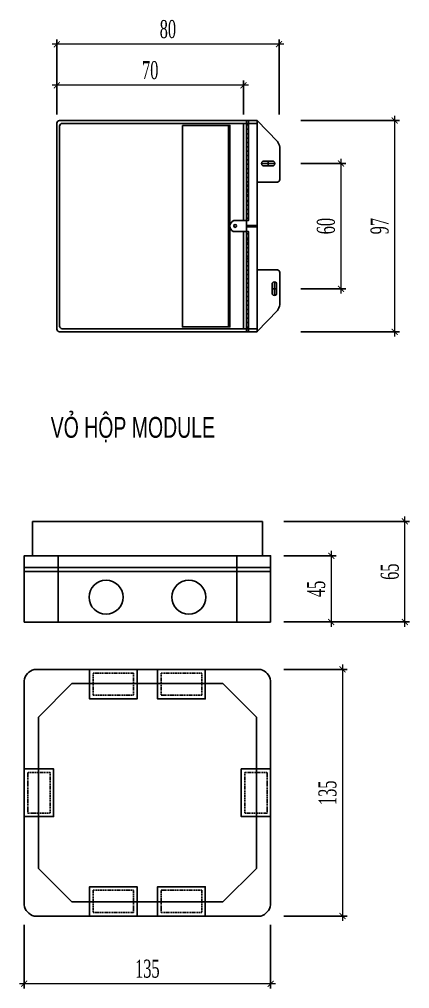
# Model space of a CAD drawing. Extents: x 98805 to 162655, y 54166 to 102415.
# Drawn here: x 154205 to 162655, y 57835 to 78805 of the extents above; entities that cross this region are included whole.
import ezdxf

# ---------------------------------------------------------------- set-up
doc = ezdxf.new("R2010")
doc.units = 0
doc.header["$LTSCALE"] = 100
doc.header["$MEASUREMENT"] = 0
doc.linetypes.add('DASHED2', pattern=[0.375, 0.25, -0.125])
doc.layers.get('Defpoints').update_dxf_attribs({"color": 8})
doc.layers.add('DIM', color=7, linetype='Continuous', lineweight=13)
doc.layers.add('text PCCC', color=142, linetype='Continuous', lineweight=18)
doc.layers.add('FIRE-C', color=200, linetype='Continuous')
doc.layers.add('FIRE-TBI', color=150, linetype='Continuous')
doc.styles.add('VNBT', font='vnshxh.shx', dxfattribs={"width": 0.7, "height": 300})
doc.styles.add('VNTIMEH-SHX', font='vntimeh.shx', dxfattribs={"width": 0.6})
doc.dimstyles.new('1-130A1', dxfattribs={"dimscale": 130, "dimtxt": 2.7, "dimasz": 1.5, "dimexe": 1.5, "dimexo": 0, "dimgap": 1, "dimtad": 1, "dimdec": 0, "dimdsep": 46, "dimtxsty": 'VNTIMEH-SHX', "dimblk1": 'ARCHTICK', "dimblk2": 'ARCHTICK', "dimsah": 1, "dimcen": 0, "dimdle": 1.5, "dimclrd": 9, "dimclre": 9, "dimclrt": 2, "dimadec": 0, "dimazin": 0, "dimtfac": 1, "dimtdec": 0, "dimtix": 1, "dimtmove": 2, "dimatfit": 3, "dimldrblk": 'DOTSMALL', "dimfxl": 0, "dimtolj": 1, "dimlwd": -1, "dimarcsym": 0})

# ---------------------------------------------------------------- blocks, each defined once
blk = doc.blocks.new('_ARCHTICK')
at = {"color": 0, "linetype": 'ByBlock', "const_width": 0.15}
blk.add_lwpolyline([(-0.5, -0.5), (0.5, 0.5)], dxfattribs=at)
blk = doc.blocks.new('*D15')
at = {"layer": 'Defpoints', "color": 0}
for p in [(160299, 76616), (160299, 72047), (162331, 72047)]:
    blk.add_point(p, dxfattribs=at)
at = {"layer": 'DIM', "color": 9, "lineweight": -2}
for p, q in [((160299, 76616), (162435, 76616)), ((160299, 72047), (162435, 72047))]:
    blk.add_line(p, q, dxfattribs=at)
at = {"layer": 'DIM', "color": 9}
blk.add_line((162331, 76720), (162331, 71943), dxfattribs=at)
at = {"layer": 'DIM', "color": 9, "xscale": 130, "yscale": 130, "zscale": 130}
for p, rotation in [((162331, 76616), 90), ((162331, 72047), 270)]:
    blk.add_blockref('_ARCHTICK', p, dxfattribs=dict(at, rotation=rotation))
at = {"layer": 'DIM', "color": 142, "insert": (162006, 74331), "char_height": 325, "attachment_point": 5, "rotation": 90, "style": 'VNTIMEH-SHX'}
blk.add_mtext('\\A1;{\\H1.2x;97}', dxfattribs=at)
blk = doc.blocks.new('_DotSmall')
at = {"color": 0, "linetype": 'ByBlock', "const_width": 0.5}
blk.add_lwpolyline([(-0.0625, 0, 1), (0.0625, 0, 1)], format="xyb", close=True, dxfattribs=at)
blk = doc.blocks.new('*D16')
at = {"layer": 'Defpoints', "color": 0}
for p in [(160299, 75687), (160299, 72978), (161169, 72978)]:
    blk.add_point(p, dxfattribs=at)
at = {"layer": 'DIM', "color": 9}
blk.add_line((161169, 75791), (161169, 72874), dxfattribs=at)
at = {"layer": 'DIM', "color": 9, "lineweight": -2}
for p, q in [((160299, 75687), (161273, 75687)), ((160299, 72978), (161273, 72978))]:
    blk.add_line(p, q, dxfattribs=at)
at = {"layer": 'DIM', "color": 9, "xscale": 130, "yscale": 130, "zscale": 130}
for p, rotation in [((161169, 75687), 90), ((161169, 72978), 270)]:
    blk.add_blockref('_ARCHTICK', p, dxfattribs=dict(at, rotation=rotation))
at = {"layer": 'DIM', "color": 142, "insert": (160844, 74332), "char_height": 325, "attachment_point": 5, "rotation": 90, "style": 'VNTIMEH-SHX'}
blk.add_mtext('\\A1;{\\H1.2x;60}', dxfattribs=at)
blk = doc.blocks.new('*D17')
at = {"layer": 'Defpoints', "color": 0}
for p in [(155016, 78267), (155016, 76750), (159827, 76750)]:
    blk.add_point(p, dxfattribs=at)
at = {"layer": 'DIM', "color": 9}
blk.add_line((159931, 78267), (154912, 78267), dxfattribs=at)
at = {"layer": 'DIM', "color": 9, "lineweight": -2}
for p, q in [((155016, 76750), (155016, 78371)), ((159827, 76750), (159827, 78371))]:
    blk.add_line(p, q, dxfattribs=at)
at = {"layer": 'DIM', "color": 9, "xscale": 130, "yscale": 130, "zscale": 130, "rotation": 180}
blk.add_blockref('_ARCHTICK', (155016, 78267), dxfattribs=at)
at = {"layer": 'DIM', "color": 9, "xscale": 130, "yscale": 130, "zscale": 130}
blk.add_blockref('_ARCHTICK', (159827, 78267), dxfattribs=at)
at = {"layer": 'DIM', "color": 142, "insert": (157421, 78592), "char_height": 325, "attachment_point": 5, "style": 'VNTIMEH-SHX'}
blk.add_mtext('\\A1;{\\H1.2x;80}', dxfattribs=at)
blk = doc.blocks.new('*D18')
at = {"layer": 'Defpoints', "color": 0}
for p in [(155016, 77379), (155016, 76750), (159060, 76750)]:
    blk.add_point(p, dxfattribs=at)
at = {"layer": 'DIM', "color": 9}
blk.add_line((159164, 77379), (154912, 77379), dxfattribs=at)
at = {"layer": 'DIM', "color": 9, "lineweight": -2}
for p, q in [((155016, 76750), (155016, 77483)), ((159060, 76750), (159060, 77483))]:
    blk.add_line(p, q, dxfattribs=at)
at = {"layer": 'DIM', "color": 9, "xscale": 130, "yscale": 130, "zscale": 130, "rotation": 180}
blk.add_blockref('_ARCHTICK', (155016, 77379), dxfattribs=at)
at = {"layer": 'DIM', "color": 9, "xscale": 130, "yscale": 130, "zscale": 130}
blk.add_blockref('_ARCHTICK', (159060, 77379), dxfattribs=at)
at = {"layer": 'DIM', "color": 142, "insert": (157038, 77704), "char_height": 325, "attachment_point": 5, "style": 'VNTIMEH-SHX'}
blk.add_mtext('\\A1;{\\H1.2x;70}', dxfattribs=at)
blk = doc.blocks.new('*D19')
at = {"layer": 'Defpoints', "color": 0}
for p in [(159934, 67943), (162551, 67943), (159934, 65767)]:
    blk.add_point(p, dxfattribs=at)
at = {"layer": 'DIM', "color": 9, "lineweight": -2}
for p, q in [((159934, 67943), (162655, 67943)), ((159934, 65767), (162655, 65767))]:
    blk.add_line(p, q, dxfattribs=at)
at = {"layer": 'DIM', "color": 9}
blk.add_line((162551, 65663), (162551, 68047), dxfattribs=at)
at = {"layer": 'DIM', "color": 9, "xscale": 130, "yscale": 130, "zscale": 130}
for p, rotation in [((162551, 67943), 90), ((162551, 65767), 270)]:
    blk.add_blockref('_ARCHTICK', p, dxfattribs=dict(at, rotation=rotation))
at = {"layer": 'DIM', "color": 142, "insert": (162226, 66855), "char_height": 325, "attachment_point": 5, "rotation": 90, "style": 'VNTIMEH-SHX'}
blk.add_mtext('\\A1;{\\H1.2x;65}', dxfattribs=at)
blk = doc.blocks.new('*D20')
at = {"layer": 'Defpoints', "color": 0}
for p in [(159934, 67200), (159934, 65767), (160958, 65767)]:
    blk.add_point(p, dxfattribs=at)
at = {"layer": 'DIM', "color": 9, "lineweight": -2}
for p, q in [((159934, 67200), (161062, 67200)), ((159934, 65767), (161062, 65767))]:
    blk.add_line(p, q, dxfattribs=at)
at = {"layer": 'DIM', "color": 9}
blk.add_line((160958, 67304), (160958, 65663), dxfattribs=at)
at = {"layer": 'DIM', "color": 9, "xscale": 130, "yscale": 130, "zscale": 130}
for p, rotation in [((160958, 67200), 90), ((160958, 65767), 270)]:
    blk.add_blockref('_ARCHTICK', p, dxfattribs=dict(at, rotation=rotation))
at = {"layer": 'DIM', "color": 142, "insert": (160633, 66483), "char_height": 325, "attachment_point": 5, "rotation": 90, "style": 'VNTIMEH-SHX'}
blk.add_mtext('\\A1;{\\H1.2x;45}', dxfattribs=at)
blk = doc.blocks.new('*D21')
at = {"layer": 'Defpoints', "color": 0}
for p in [(154309, 59213), (159646, 59213), (154309, 57939)]:
    blk.add_point(p, dxfattribs=at)
at = {"layer": 'DIM', "color": 9, "lineweight": -2}
for p, q in [((154309, 59213), (154309, 57835)), ((159646, 59213), (159646, 57835))]:
    blk.add_line(p, q, dxfattribs=at)
at = {"layer": 'DIM', "color": 9}
blk.add_line((159750, 57939), (154205, 57939), dxfattribs=at)
at = {"layer": 'DIM', "color": 9, "xscale": 130, "yscale": 130, "zscale": 130, "rotation": 180}
blk.add_blockref('_ARCHTICK', (154309, 57939), dxfattribs=at)
at = {"layer": 'DIM', "color": 9, "xscale": 130, "yscale": 130, "zscale": 130}
blk.add_blockref('_ARCHTICK', (159646, 57939), dxfattribs=at)
at = {"layer": 'DIM', "color": 142, "insert": (156977, 58264), "char_height": 325, "attachment_point": 5, "style": 'VNTIMEH-SHX'}
blk.add_mtext('\\A1;{\\H1.2x;135}', dxfattribs=at)
blk = doc.blocks.new('*D22')
at = {"layer": 'Defpoints', "color": 0}
for p in [(159934, 64740), (159934, 59404), (161202, 59404)]:
    blk.add_point(p, dxfattribs=at)
at = {"layer": 'DIM', "color": 9}
blk.add_line((161202, 64844), (161202, 59300), dxfattribs=at)
at = {"layer": 'DIM', "color": 9, "lineweight": -2}
for p, q in [((159934, 64740), (161306, 64740)), ((159934, 59404), (161306, 59404))]:
    blk.add_line(p, q, dxfattribs=at)
at = {"layer": 'DIM', "color": 9, "xscale": 130, "yscale": 130, "zscale": 130}
for p, rotation in [((161202, 64740), 90), ((161202, 59404), 270)]:
    blk.add_blockref('_ARCHTICK', p, dxfattribs=dict(at, rotation=rotation))
at = {"layer": 'DIM', "color": 142, "insert": (160877, 62072), "char_height": 325, "attachment_point": 5, "rotation": 90, "style": 'VNTIMEH-SHX'}
blk.add_mtext('\\A1;{\\H1.2x;135}', dxfattribs=at)

msp = doc.modelspace()

# ---------------------------------------------------------------- linework, layer by layer
at = {"layer": 'FIRE-C', "color": 7}
for p, q in [((158732.9, 76510.3), (158732.9, 72152.6)), ((159121, 76521.4), (159163.1, 76521.4)), ((159121, 76426.6), (159163.1, 76426.6)), ((159121, 76331.9), (159163.1, 76331.9)), ((159121, 76237.2), (159163.1, 76237.2)), ((159121, 76142.4), (159163.1, 76142.4)), ((159121, 76047.7), (159163.1, 76047.7)), ((159121, 75953), (159163.1, 75953)), ((159121, 75858.2), (159163.1, 75858.2)), ((159121, 75763.5), (159163.1, 75763.5)), ((159592.1, 75736), (159592.1, 75637.7)), ((159121, 75668.8), (159163.1, 75668.8)), ((159121, 75574), (159163.1, 75574)), ((159738.1, 75686.8), (159446, 75686.8)), ((159121, 75479.3), (159163.1, 75479.3)), ((159121, 75384.5), (159163.1, 75384.5)), ((159121, 75289.8), (159163.1, 75289.8)), ((159121, 75218.1), (159163.1, 75218.1)), ((159121, 75195.1), (159163.1, 75195.1)), ((159121, 75123.3), (159163.1, 75123.3)), ((159121, 75100.3), (159163.1, 75100.3)), ((159121, 75074.7), (159163.1, 75074.7)), ((159121, 75005.6), (159163.1, 75005.6)), ((159121, 74979.9), (159163.1, 74979.9)), ((159121, 74885.2), (159163.1, 74885.2)), ((159121, 74867.3), (159163.1, 74867.3)), ((159121, 74787.9), (159163.1, 74787.9)), ((159121, 74693.1), (159163.1, 74693.1)), ((159121, 74598.4), (159163.1, 74598.4)), ((159121, 74503.7), (159163.1, 74503.7)), ((159121, 74166.7), (159163.1, 74166.7)), ((159121, 74071.9), (159163.1, 74071.9)), ((159121, 74036.1), (159163.1, 74036.1)), ((159121, 73977.2), (159163.1, 73977.2)), ((159121, 73941.3), (159163.1, 73941.3)), ((159121, 73861.9), (159163.1, 73861.9)), ((159121, 73767.2), (159163.1, 73767.2)), ((159121, 73682.7), (159163.1, 73682.7)), ((159121, 73672.5), (159163.1, 73672.5)), ((159121, 73664.7), (159163.1, 73664.7)), ((159121, 73623.8), (159163.1, 73623.8)), ((159121, 73570), (159163.1, 73570)), ((159121, 73475.3), (159163.1, 73475.3)), ((159121, 73380.5), (159163.1, 73380.5)), ((159121, 73285.8), (159163.1, 73285.8)), ((159121, 73191.1), (159163.1, 73191.1)), ((159121, 73096.3), (159163.1, 73096.3)), ((159121, 73001.6), (159163.1, 73001.6)), ((159677.7, 72977.5), (159776, 72977.5)), ((159726.9, 73123.6), (159726.9, 72831.5)), ((159121, 72906.8), (159163.1, 72906.8)), ((159121, 72812.1), (159163.1, 72812.1)), ((159121, 72717.4), (159163.1, 72717.4)), ((159121, 72622.6), (159163.1, 72622.6)), ((159121, 72527.9), (159163.1, 72527.9)), ((159121, 72433.2), (159163.1, 72433.2)), ((159121, 72338.4), (159163.1, 72338.4)), ((159121, 72243.7), (159163.1, 72243.7)), ((159121, 72149), (159163.1, 72149)), ((154309.3, 66947.6), (159645.6, 66947.6)), ((154309.3, 66860.5), (159645.6, 66860.5))]:
    msp.add_line(p, q, dxfattribs=at)
at = {"layer": 'FIRE-C', "color": 7, "elevation": 0}
for points in [[(159121, 76616.1), (159163.1, 76616.1), (159163.1, 74451.3), (159121, 74451.3)], [(157736.6, 76510.3), (158764.6, 76510.3), (158764.6, 72152.6), (157736.6, 72152.6)], [(159121, 72054.2), (159163.1, 72054.2), (159163.1, 74219.1), (159121, 74219.1)], [(155725.3, 64740.2), (156755.7, 64740.2), (156755.7, 64103.5), (155725.3, 64103.5)], [(158229.6, 64740.2), (157199.2, 64740.2), (157199.2, 64103.5), (158229.6, 64103.5)], [(154309.3, 62587.2), (154309.3, 61556.8), (154946, 61556.8), (154946, 62587.2)], [(159645.6, 62587.2), (159645.6, 61556.8), (159008.9, 61556.8), (159008.9, 62587.2)], [(155725.3, 59403.9), (156755.7, 59403.9), (156755.7, 60040.6), (155725.3, 60040.6)], [(158229.6, 59403.9), (157199.2, 59403.9), (157199.2, 60040.6), (158229.6, 60040.6)]]:
    msp.add_lwpolyline(points, close=True, dxfattribs=at)
for points in [[(159473.7, 75736), (159710.5, 75736)], [(159710.5, 75637.7), (159473.7, 75637.7)], [(159677.7, 72859.1), (159677.7, 73096)], [(159776, 73096), (159776, 72859.1)]]:
    msp.add_lwpolyline(points, dxfattribs=at)
at = {"layer": 'FIRE-C', "color": 7, "linetype": 'DASHED2', "elevation": 0}
for points in [[(155802.1, 64663.4), (156678.9, 64663.4), (156678.9, 64180.3), (155802.1, 64180.3)], [(158152.8, 64663.4), (157276, 64663.4), (157276, 64180.3), (158152.8, 64180.3)], [(154386.1, 62510.4), (154386.1, 61633.6), (154869.2, 61633.6), (154869.2, 62510.4)], [(159568.8, 62510.4), (159568.8, 61633.6), (159085.7, 61633.6), (159085.7, 62510.4)], [(155802.1, 59480.7), (156678.9, 59480.7), (156678.9, 59963.8), (155802.1, 59963.8)], [(158152.8, 59480.7), (157276, 59480.7), (157276, 59963.8), (158152.8, 59963.8)]]:
    msp.add_lwpolyline(points, close=True, dxfattribs=at)
at = {"layer": 'FIRE-C', "color": 7}
for centre, start, end in [((159503.6, 75686.8), 121.34146, 238.65854), ((159680.6, 75686.8), 301.34146, 58.65854), ((159726.9, 73066), 31.34146, 148.65854), ((159726.9, 72889), 211.34146, 328.65854)]:
    msp.add_arc(centre, 57.6, start, end, dxfattribs=at)
at = {"layer": 'FIRE-C', "color": 2}
for centre in [(155137.4, 72168.8), (155075.9, 72107.3)]:
    msp.add_arc(centre, 59.7, 181.36508, 264.92194, dxfattribs=at)
at = {"layer": 'FIRE-TBI'}
for p, q in [((159059.6, 76554.7), (159352.9, 76554.7)), ((159121, 76616.1), (159352.9, 76616.1)), ((159352.9, 76616.1), (159790.9, 76162)), ((159352.9, 72046.8), (159352.9, 76616.1)), ((159845.6, 75338.6), (159845.6, 76040.9)), ((159352.9, 75284.4), (159791.5, 75284.4)), ((159121, 74451.3), (158847.4, 74451.3)), ((159121, 74451.3), (159121, 74212.7)), ((159121, 74347.3), (159352.9, 74347.3)), ((159121, 74316.6), (159352.9, 74316.6)), ((159121, 74212.7), (158837.7, 74212.7)), ((159352.9, 73385.9), (159791.5, 73385.9)), ((159845.6, 73331.8), (159845.6, 72629.4)), ((159352.9, 72054.2), (159790.9, 72508.3)), ((159059.6, 72108.3), (159352.9, 72108.3)), ((159121, 72046.8), (159352.9, 72046.8)), ((154487.4, 67943.1), (159467.5, 67943.1)), ((154487.4, 67199.6), (154487.4, 67943.1)), ((159467.5, 67199.6), (159467.5, 67943.1)), ((155041.8, 67199.6), (158913.1, 67199.6)), ((154309.3, 65766.6), (159645.6, 65766.6)), ((154616.5, 63708.5), (155341, 64433)), ((159338.4, 63708.5), (158613.9, 64433)), ((154616.5, 60435.6), (155341, 59711.1)), ((159338.4, 60435.6), (158613.9, 59711.1))]:
    msp.add_line(p, q, dxfattribs=at)
at = {"layer": 'FIRE-TBI', "elevation": 0}
for points in [[(155016.2, 76560.9), (155016.2, 72105.9)], [(159121, 74451.3), (159121, 76616.1), (155068.2, 76616.1)], [(159059.6, 74451.3), (159059.6, 76554.7), (155132.1, 76554.7)], [(155077.7, 76496.6), (155077.7, 72167.4)], [(155070.6, 72047.9), (159121, 72047.9), (159121, 74212.7)], [(155132.1, 72109.3), (159059.6, 72109.3), (159059.6, 74212.7)], [(159430.4, 64740.2), (154524.5, 64740.2)], [(154309.3, 64497.2), (154309.3, 59646.8)], [(158613.9, 64433), (155341, 64433)], [(159645.6, 59646.8), (159645.6, 64497.2)], [(154616.5, 63708.5), (154616.5, 60435.6)], [(159338.4, 60435.6), (159338.4, 63708.5)], [(155341, 59711.1), (158613.9, 59711.1)], [(154524.5, 59403.9), (159430.4, 59403.9)]]:
    msp.add_lwpolyline(points, dxfattribs=at)
for points in [[(154309.3, 65766.6), (155041.8, 65766.6), (155041.8, 67199.6), (154309.3, 67199.6)], [(159645.6, 65766.6), (158913.1, 65766.6), (158913.1, 67199.6), (159645.6, 67199.6)]]:
    msp.add_lwpolyline(points, close=True, dxfattribs=at)
at = {"layer": 'FIRE-TBI'}
for centre, radius in [((158876, 74335.2), 30), ((156081.7, 66303.8), 367.7), ((157873.2, 66303.8), 367.7)]:
    msp.add_circle(centre, radius, dxfattribs=at)
for centre, radius, start, end in [((155075.9, 76556.7), 59.7, 95.07806, 178.63492), ((155137.4, 76495.2), 59.7, 95.07806, 178.63492), ((159604.6, 76005.1), 243.6, 8.46823, 40.10696), ((159781.2, 75348.8), 65.2, 279.11739, 350.98003), ((158895.1, 74329.9), 130.4, 111.42632, 243.90911), ((159781.2, 73321.6), 65.2, 9.01997, 80.88261), ((159604.6, 72665.3), 243.6, 319.89304, 351.53177), ((154603.4, 64453.5), 297.3, 105.38041, 171.54232), ((159351.5, 64453.5), 297.3, 8.45768, 74.61959), ((154603.4, 59690.5), 297.3, 188.45768, 254.61959), ((159351.5, 59690.5), 297.3, 285.38041, 351.54232)]:
    msp.add_arc(centre, radius, start, end, dxfattribs=at)

# ---------------------------------------------------------------- texts
at = {"layer": 'text PCCC', "style": 'VNBT', "width": 0.7}
msp.add_text('vá hép module ', height=450, dxfattribs=at).set_placement((154883.6, 69753))

# ---------------------------------------------------------------- dimensions: what is measured, and where the dimension line sits
at = {"layer": 'DIM'}
for base, p1, p2, text, picture, middle in [((155016.2, 78266.5), (159826.7, 76750.3), (155016.2, 76750.3), '{\\H1.2x;80}', '*D17', (157421.5, 78591.5)), ((155016.2, 77379.4), (159059.6, 76750.3), (155016.2, 76750.3), '{\\H1.2x;70}', '*D18', (157037.9, 77704.4)), ((154309.3, 57938.9), (159645.6, 59212.5), (154309.3, 59212.5), '{\\H1.2x;135}', '*D21', (156977.4, 58263.9))]:
    dim = msp.add_linear_dim(base=base, p1=p1, p2=p2, text=text, dimstyle='1-130A1', override={"dimtxt": 2.5, "dimasz": 1, "dimexe": 0.8, "dimdle": 0.8, "dimclrt": 142}, dxfattribs=at)
    dim.commit()
    dim.dimension.update_dxf_attribs({"geometry": picture, "text_midpoint": middle})
for base, p1, p2, text, picture, middle in [((162330.8, 72046.8), (160298.9, 76616.1), (160298.9, 72046.8), '{\\H1.2x;97}', '*D15', (162005.8, 74331.5)), ((161169.4, 72977.5), (160298.9, 75686.8), (160298.9, 72977.5), '{\\H1.2x;60}', '*D16', (160844.4, 74332.2)), ((162551.1, 67943.1), (159933.6, 65766.6), (159933.6, 67943.1), '{\\H1.2x;65}', '*D19', (162226.1, 66854.8)), ((160958.1, 65766.6), (159933.6, 67199.6), (159933.6, 65766.6), '{\\H1.2x;45}', '*D20', (160633.1, 66483.1)), ((161202.2, 59403.9), (159933.6, 64740.2), (159933.6, 59403.9), '{\\H1.2x;135}', '*D22', (160877.2, 62072))]:
    dim = msp.add_linear_dim(base=base, p1=p1, p2=p2, angle=90, text=text, dimstyle='1-130A1', override={"dimtxt": 2.5, "dimasz": 1, "dimexe": 0.8, "dimdle": 0.8, "dimclrt": 142}, dxfattribs=at)
    dim.commit()
    dim.dimension.update_dxf_attribs({"geometry": picture, "text_midpoint": middle})

doc.saveas('drawing.dxf')
